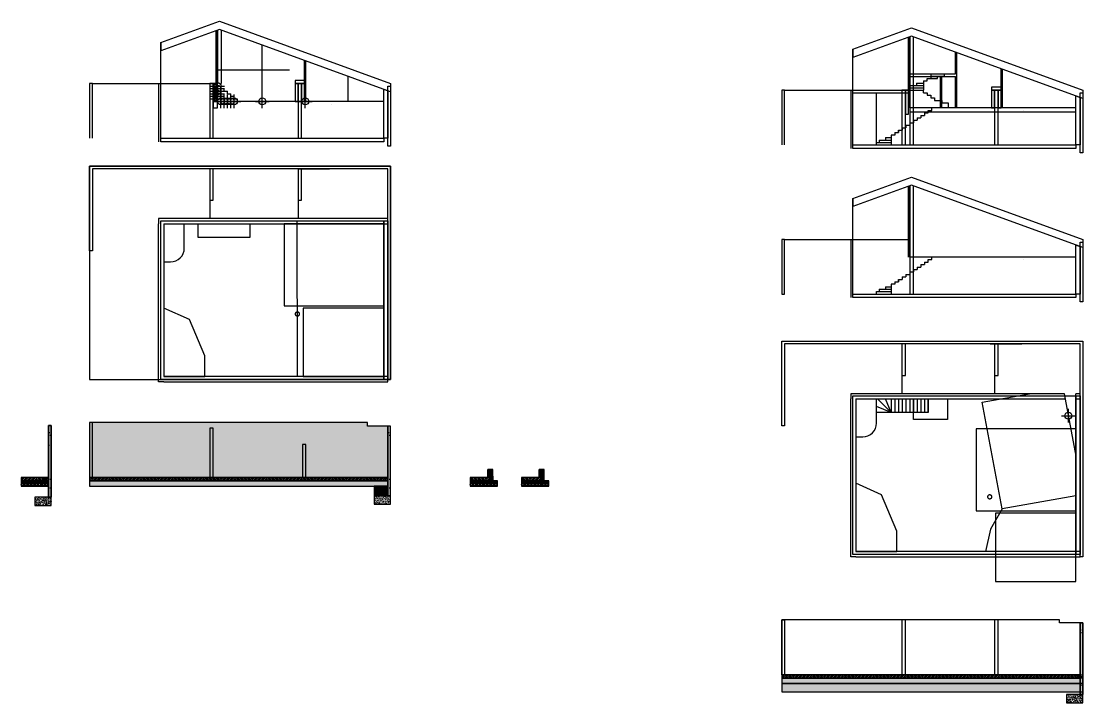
# Model space of a CAD drawing. Header units: centimetres. Extents: x 0 to 367702, y -133115 to 216934.
# Drawn here: x 0 to 77586, y -15822 to 33989 of the extents above; entities that cross this region are included whole.
import ezdxf

# ---------------------------------------------------------------- set-up
doc = ezdxf.new("R2010")
doc.units = ezdxf.units.CM
doc.header["$PDMODE"] = 34
doc.header["$PDSIZE"] = 500
for name, color, linetype in [('A-FP 1', 2, 'Continuous'), ('A-POTEAU', 44, 'Continuous'), ('A-Roof', 2, 'Continuous'), ('A-Wall', 30, 'Continuous'), ('AC-Calcul ratios', 4, 'Continuous'), ('DONUT', 240, 'Continuous'), ('DRAFTS', 6, 'Continuous'), ('Facade-VUE', 233, 'Continuous'), ('Gravier', 120, 'Continuous'), ('I-Cloison', 11, 'Continuous'), ('I-STAIRS', 44, 'Continuous'), ('IS-Ouate', 253, 'Continuous'), ('Isolant pourtour radier', 36, 'Continuous'), ('Lisse basse', 36, 'Continuous'), ('Misapor', 4, 'Continuous'), ('Mur de soutenement', 1, 'Continuous'), ('Paille', 2, 'Continuous'), ('Plan de masse ou contour exterieur', 30, 'Continuous'), ('Radier', 5, 'Continuous'), ('Title Block', 250, 'Continuous')]:
    doc.layers.add(name, color=color, linetype=linetype)
doc.layers.add('hatches', color=253, linetype='Continuous', lineweight=5)
doc.layers.get('Title Block').off()
pattern_1 = [(50, (24800, 6e-14), (1821.85, -159.4), [190.5, -2095.5]), (355, (24800, 6e-14), (-352.4, 1910.6), [152.4, -1676.4]), (100.45, (24951.8, -13.3), (1469.4, 1751.2), [161.9, -1780.9]), (46.184, (24800, 508), (2710.8, -420.4), [285.75, -3143.25]), (96.636, (25026, 473), (2374, 2474.3), [242.9, -2671.4]), (351.184, (24800, 508), (2374, 2474.3), [228.6, -2514.6]), (21, (25054, 381), (1516.14, -1022.65), [190.5, -2095.5]), (326, (25054, 381), (618, 1841.9), [152.4, -1676.4]), (71.45, (25180.3, 295.8), (2134.16, 819.2), [161.9, -1780.9]), (37.5, (24800, 6e-14), (30.89, 845.55), [0, -1656.08, 0, -1701.8, 0, -1682.75]), (7.5, (24800, 6e-14), (668.2, 1001.8), [0, -970.28, 0, -1617.98, 0, -641.35]), (327.5, (24233.6, 6e-14), (1355.91, -57.29), [0, -635, 0, -1981.2, 0, -2628.9]), (317.5, (23979.6, 6e-14), (1481.3, 254.26), [0, -825.5, 0, -1315.72, 0, -1866.9])]
pattern_2 = [(45, (0, 0), (7e-15, 76.33218), [53.975, -53.975]), (135, (38.166, 38.166), (-76.33218, 7e-15), [53.975, -53.975])]
pattern_3 = [(50, (75386, -14421.8), (1821.85, -159.4), [190.5, -2095.5]), (355, (75386, -14421.8), (-352.4, 1910.6), [152.4, -1676.4]), (100.45, (75537.8, -14435.1), (1469.4, 1751.2), [161.9, -1780.9]), (46.184, (75386, -13913.8), (2710.8, -420.4), [285.75, -3143.25]), (96.636, (75612, -13948.9), (2374, 2474.3), [242.9, -2671.4]), (351.184, (75386, -13913.8), (2374, 2474.3), [228.6, -2514.6]), (21, (75640, -14040.8), (1516.14, -1022.65), [190.5, -2095.5]), (326, (75640, -14040.8), (618, 1841.9), [152.4, -1676.4]), (71.45, (75766.3, -14126), (2134.16, 819.2), [161.9, -1780.9]), (37.5, (75386, -14421.8), (30.89, 845.55), [0, -1656.08, 0, -1701.8, 0, -1682.75]), (7.5, (75386, -14421.8), (668.2, 1001.8), [0, -970.28, 0, -1617.98, 0, -641.35]), (327.5, (74819.55, -14421.8), (1355.91, -57.29), [0, -635, 0, -1981.2, 0, -2628.9]), (317.5, (74565.6, -14421.8), (1481.3, 254.26), [0, -825.5, 0, -1315.72, 0, -1866.9])]
pattern_4 = [(50, (75385.97, -14421.83), (127.5293, -11.1574), [13.335, -146.685]), (355, (75385.97, -14421.83), (-24.6704, 133.7398), [10.668, -117.3484]), (100.4514, (75396.6, -14422.76), (102.859, 122.5824), [11.333, -124.6632]), (46.1842, (75385.97, -14386.27), (189.7553, -29.4296), [20.0025, -220.0275]), (96.6356, (75401.79, -14388.72), (166.183, 173.198), [16.9995, -186.995]), (351.184, (75385.97, -14386.27), (166.183, 173.198), [16.002, -176.022]), (21, (75403.75, -14395.16), (106.13, -71.5856), [13.335, -146.685]), (326, (75403.75, -14395.16), (43.2614, 128.9316), [10.668, -117.348]), (71.4514, (75412.6, -14401.12), (149.3915, 57.346), [11.333, -124.663]), (37.5, (75385.975, -14421.825), (2.16202, 59.18853), [0, -115.9256, 0, -119.126, 0, -117.7925]), (7.5, (75385.975, -14421.825), (46.7738, 70.1264), [0, -67.9196, 0, -113.2586, 0, -44.8945]), (327.5, (75346.326, -14421.825), (94.9134, -4.0101), [0, -44.45, 0, -138.684, 0, -184.023]), (317.5, (75328.546, -14421.825), (103.6904, 17.7985), [0, -57.785, 0, -92.1004, 0, -130.683])]

# ---------------------------------------------------------------- blocks, each defined once
blk = doc.blocks.new('A$C85e816c1')
at = {"layer": 'DONUT', "const_width": 100}
blk.add_lwpolyline([(-150, 0, 1), (150, 0, 1)], format="xyb", close=True, dxfattribs=at)

msp = doc.modelspace()

# ---------------------------------------------------------------- hatches: boundary and pattern name
at = {"layer": 'hatches'}
h = msp.add_hatch(dxfattribs=at)
h.set_pattern_fill('AR-CONC', color=256, scale=0.7)
h.paths.add_polyline_path([(26800, 4400), (25300, 4400), (25300, 4650), (5000, 4650), (5000, 650), (26800, 650)])
h = msp.add_hatch(dxfattribs=at)
h.set_pattern_fill('AR-CONC', color=256, scale=0.7)
h.set_pattern_definition([(50, (24800, 6e-14), (127.5293, -11.1574), [13.335, -146.685]), (355, (24800, 6e-14), (-24.6704, 133.7398), [10.668, -117.3484]), (100.4514, (24810.63, -0.93), (102.859, 122.5824), [11.333, -124.6632]), (46.1842, (24800, 35.56), (189.7553, -29.4296), [20.0025, -220.0275]), (96.6356, (24815.81, 33.1), (166.183, 173.198), [16.9995, -186.995]), (351.184, (24800, 35.56), (166.183, 173.198), [16.002, -176.022]), (21, (24817.78, 26.67), (106.13, -71.5856), [13.335, -146.685]), (326, (24817.78, 26.67), (43.2614, 128.9316), [10.668, -117.348]), (71.4514, (24826.62, 20.7), (149.3915, 57.346), [11.333, -124.663]), (37.5, (24800, 6e-14), (2.16202, 59.18853), [0, -115.9256, 0, -119.126, 0, -117.7925]), (7.5, (24800, 6e-14), (46.7738, 70.1264), [0, -67.9196, 0, -113.2586, 0, -44.8945]), (327.5, (24760.35, 6e-14), (94.9134, -4.0101), [0, -44.45, 0, -138.684, 0, -184.023]), (317.5, (24742.57, 6e-14), (103.6904, 17.7985), [0, -57.785, 0, -92.1004, 0, -130.683])])
h.paths.add_polyline_path([(27000, 4400), (26800, 4400), (26800, -700), (27000, -700)])
h = msp.add_hatch(dxfattribs=at)
h.set_pattern_fill('ANSI31', color=256, scale=30)
h.set_pattern_definition([(45, (8593, -2e-05), (-67.3519, 67.3519), [])])
h.paths.add_polyline_path([(26600, 650), (5000, 650), (5000, 400), (26600, 400)])
h = msp.add_hatch(dxfattribs=at)
h.set_pattern_fill('HONEY', color=256, scale=10, angle=45)
h.paths.add_polyline_path([(5000, 0), (26800, 0), (26800, 400), (5000, 400)])
h = msp.add_hatch(dxfattribs=at)
h.set_pattern_fill('GRAVEL', color=256, scale=5, angle=45)
h.paths.add_polyline_path([(25800, -700), (26800, -700), (26800, 0), (25800, 0)])
h = msp.add_hatch(dxfattribs=at)
h.set_pattern_fill('AR-CONC', color=256, scale=0.7)
h.set_pattern_definition([(50, (24800, 100), (127.5293, -11.1574), [13.335, -146.685]), (355, (24800, 100), (-24.6704, 133.74), [10.668, -117.3484]), (100.4514, (24810.63, 99.07), (102.859, 122.5824), [11.333, -124.663]), (46.184, (24800, 135.56), (189.755, -29.43), [20.003, -220.028]), (96.6356, (24815.81, 133.1), (166.183, 173.198), [17, -186.995]), (351.184, (24800, 135.56), (166.183, 173.198), [16.002, -176.022]), (21, (24817.78, 126.67), (106.13, -71.5856), [13.335, -146.685]), (326, (24817.78, 126.67), (43.2614, 128.9316), [10.668, -117.348]), (71.4514, (24826.62, 120.7), (149.3915, 57.346), [11.333, -124.663]), (37.5, (24800, 100), (2.162, 59.1885), [0, -115.9256, 0, -119.126, 0, -117.7925]), (7.5, (24800, 100), (46.7738, 70.1264), [0, -67.9196, 0, -113.2586, 0, -44.8945]), (327.5, (24760.35, 100), (94.9134, -4.0101), [0, -44.45, 0, -138.684, 0, -184.023]), (317.5, (24742.57, 100), (103.6904, 17.7985), [0, -57.785, 0, -92.1004, 0, -130.683])])
h.paths.add_polyline_path([(27000, -700), (25800, -700), (25800, -1300), (27000, -1300)])
at = {"layer": 'Isolant pourtour radier'}
h = msp.add_hatch(dxfattribs=at)
h.set_pattern_fill('ZIGZAG', color=256, scale=17, angle=45)
h.set_pattern_definition(pattern_2)
h.paths.add_polyline_path([(2000, 650), (1780, 650), (1780, 400), (2000, 400)])
h = msp.add_hatch(dxfattribs=at)
h.set_pattern_fill('ZIGZAG', color=256, scale=17, angle=45)
h.set_pattern_definition(pattern_2)
h.paths.add_polyline_path([(26800, 650), (26600, 650), (26600, 400), (26800, 400)])
h = msp.add_hatch(dxfattribs=at)
h.set_pattern_fill('ZIGZAG', color=256, scale=17, angle=45)
h.set_pattern_definition([(45, (32811, 6e-14), (7e-15, 76.3322), [53.975, -53.975]), (135, (32849.166, 38.166), (-76.3322, 7e-15), [53.975, -53.975])])
h.paths.add_polyline_path([(34411, 730), (34311, 730), (34311, 400), (34411, 400)])
h = msp.add_hatch(dxfattribs=at)
h.set_pattern_fill('ZIGZAG', color=256, scale=17, angle=45)
h.set_pattern_definition([(45, (32911, 6e-14), (7e-15, 76.3322), [53.975, -53.975]), (135, (32949.166, 38.166), (-76.3322, 7e-15), [53.975, -53.975])])
h.paths.add_polyline_path([(34491, 730), (34411, 730), (34411, 400), (34491, 400)])
h = msp.add_hatch(dxfattribs=at)
h.set_pattern_fill('ZIGZAG', color=256, scale=17, angle=45)
h.set_pattern_definition([(45, (36565.5, 0.5), (7e-15, 76.3322), [53.975, -53.975]), (135, (36603.666, 38.666), (-76.3322, 7e-15), [53.975, -53.975])])
h.paths.add_polyline_path([(38146, 730), (38066, 730), (38066, 400), (38146, 400)])
h = msp.add_hatch(dxfattribs=at)
h.set_pattern_fill('ZIGZAG', color=256, scale=17, angle=45)
h.set_pattern_definition([(45, (36645.5, 0.5), (7e-15, 76.3322), [53.975, -53.975]), (135, (36683.666, 38.666), (-76.3322, 7e-15), [53.975, -53.975])])
h.paths.add_polyline_path([(38226, 730), (38146, 730), (38146, 400), (38226, 400)])
h = msp.add_hatch(dxfattribs=at)
h.set_pattern_fill('ZIGZAG', color=256, scale=17, angle=45)
h.set_pattern_definition([(45, (50585.975, -14421.825), (7e-15, 76.33218), [53.975, -53.975]), (135, (50624.14, -14383.66), (-76.33218, 7e-15), [53.975, -53.975])])
h.paths.add_polyline_path([(77386, -13772), (77186, -13772), (77186, -14022), (77386, -14022)])
at = {"layer": 'Misapor'}
h = msp.add_hatch(dxfattribs=at)
h.set_pattern_fill('GRAVEL', color=256, scale=10)
h.paths.add_polyline_path([(2000, 400), (1780, 400), (0, 400), (0, 0), (2000, 0)])
h = msp.add_hatch(dxfattribs=at)
h.set_pattern_fill('GRAVEL', color=256, scale=10)
h.set_pattern_definition([(228.0128, (32993.88, 254), (-2032, -2286), [34.172, -3383.048]), (184.96974, (32971.02, 228.6), (3048, 254.000014), [58.6405, -5805.405]), (132.51045, (32912.6, 223.52), (2540, -2794), [41.348, -4093.472]), (267.2737, (32813.54, 160.02), (254, 5080), [53.4005, -5286.644]), (292.83365, (32811, 106.68), (-1270, 3048), [52.363, -5183.981]), (357.2737, (32831.32, 58.42), (-5080, 254), [53.4005, -5286.644]), (37.69424, (32884.66, 55.88), (-3302, -2540), [70.6194, -6991.3115]), (72.2553, (32940.54, 99.06), (1778, 5588), [66.672, -6600.526]), (121.4296, (32960.86, 162.56), (-2032, 3302), [53.581, -5304.555]), (175.2364, (32932.92, 208.28), (2794, -254), [61.171, -2997.394]), (222.39744, (32871.96, 213.36), (-3048, -2794), [79.108, -7831.677]), (138.814, (33065, 157.48), (-1778, 1524), [27, -2673.057]), (171.4692, (33044.68, 175.26), (3302, -508), [51.368, -5085.464]), (225, (32993.88, 182.88), (-4e-14, -254), [35.92, -323.29]), (203.1986, (32976.1, 213.36), (1270, 508), [19.344, -1915.062]), (291.8014, (32958.32, 205.74), (-254, 762), [27.357, -1340.475]), (30.9638, (32968.48, 180.34), (762, 508), [44.432, -1436.63]), (161.565, (33006.58, 203.2), (508, -254), [32.129, -771.09]), (16.3895, (32811, 205.74), (2540, 762), [45.009, -4455.883]), (70.3462, (32854.18, 218.44), (-1016, -2794), [37.76, -3738.222]), (293.1986, (33006.58, 254), (-508, 1270), [38.688, -1895.718]), (343.6105, (33021.82, 218.44), (-2540, 762), [45.009, -4455.883]), (339.444, (32811, 48.26), (-1270, 508), [43.404, -2126.773]), (294.7751, (32851.64, 33.02), (-1270, 2794), [36.367, -3600.359]), (66.8014, (33009.12, 6e-14), (508, 1270), [38.688, -1895.718]), (17.354, (33024.36, 35.56), (-3302, -1016), [42.578, -4215.238]), (69.444, (32884.66, 6e-14), (-508, -1270), [21.702, -2148.475]), (101.31, (32993.88, 6e-14), (-254, 1016), [12.951, -1282.2]), (165.9638, (32991.34, 12.7), (762, -254), [52.363, -994.905]), (186.009, (32940.54, 25.4), (2540, 254), [48.527, -4804.1365]), (303.69, (32968.48, 157.48), (-254, 508), [36.632, -879.178]), (353.1572, (32988.8, 127), (4318, -508), [63.956, -6331.601]), (60.9454, (33052.3, 119.38), (-1016, -1778), [26.151, -2588.939]), (90, (33065, 142.24), (-254, 254), [15.24, -238.76]), (120.2564, (32935.46, 33.02), (1016, -1778), [35.287, -3493.394]), (48.0128, (32917.68, 63.5), (2032, 2286), [68.344, -3348.876]), (0, (32963.4, 114.3), (254, 254), [66.04, -187.96]), (325.3048, (33029.44, 114.3), (2540, -1778), [40.161, -3975.932]), (254.0546, (33062.46, 91.44), (-254, -1016), [36.983, -1812.165]), (207.646, (33052.3, 55.88), (-4826, -2540), [60.2145, -5961.2464]), (175.4261, (32998.96, 27.94), (-3302, 254), [63.703, -6306.585])])
h.paths.add_polyline_path([(34811, 400), (34591, 400), (32811, 400), (32811, 0), (34811, 0)])
h = msp.add_hatch(dxfattribs=at)
h.set_pattern_fill('GRAVEL', color=256, scale=10)
h.set_pattern_definition([(228.0128, (36748.38, 254.5), (-2032, -2286), [34.172, -3383.048]), (184.96974, (36725.52, 229.1), (3048, 254.000014), [58.6405, -5805.405]), (132.51045, (36667.1, 224.02), (2540, -2794), [41.348, -4093.472]), (267.2737, (36568.04, 160.52), (254, 5080), [53.4005, -5286.644]), (292.83365, (36565.5, 107.18), (-1270, 3048), [52.363, -5183.981]), (357.2737, (36585.82, 58.92), (-5080, 254), [53.4005, -5286.644]), (37.69424, (36639.16, 56.38), (-3302, -2540), [70.6194, -6991.3115]), (72.2553, (36695.04, 99.56), (1778, 5588), [66.672, -6600.526]), (121.4296, (36715.36, 163.06), (-2032, 3302), [53.581, -5304.555]), (175.2364, (36687.42, 208.78), (2794, -254), [61.171, -2997.394]), (222.39744, (36626.46, 213.86), (-3048, -2794), [79.108, -7831.677]), (138.814, (36819.5, 157.98), (-1778, 1524), [27, -2673.057]), (171.4692, (36799.18, 175.76), (3302, -508), [51.368, -5085.464]), (225, (36748.38, 183.38), (-4e-14, -254), [35.92, -323.29]), (203.1986, (36730.6, 213.86), (1270, 508), [19.344, -1915.062]), (291.8014, (36712.82, 206.24), (-254, 762), [27.357, -1340.475]), (30.9638, (36722.98, 180.84), (762, 508), [44.432, -1436.63]), (161.565, (36761.08, 203.7), (508, -254), [32.129, -771.09]), (16.3895, (36565.5, 206.24), (2540, 762), [45.009, -4455.883]), (70.3462, (36608.68, 218.94), (-1016, -2794), [37.76, -3738.222]), (293.1986, (36761.08, 254.5), (-508, 1270), [38.688, -1895.718]), (343.6105, (36776.32, 218.94), (-2540, 762), [45.009, -4455.883]), (339.444, (36565.5, 48.76), (-1270, 508), [43.404, -2126.773]), (294.7751, (36606.14, 33.52), (-1270, 2794), [36.367, -3600.359]), (66.8014, (36763.62, 0.5), (508, 1270), [38.688, -1895.718]), (17.354, (36778.86, 36.06), (-3302, -1016), [42.578, -4215.238]), (69.444, (36639.16, 0.5), (-508, -1270), [21.702, -2148.475]), (101.31, (36748.38, 0.5), (-254, 1016), [12.951, -1282.2]), (165.9638, (36745.84, 13.2), (762, -254), [52.363, -994.905]), (186.009, (36695.04, 25.9), (2540, 254), [48.527, -4804.1365]), (303.69, (36722.98, 157.98), (-254, 508), [36.632, -879.178]), (353.1572, (36743.3, 127.5), (4318, -508), [63.956, -6331.601]), (60.9454, (36806.8, 119.88), (-1016, -1778), [26.151, -2588.939]), (90, (36819.5, 142.74), (-254, 254), [15.24, -238.76]), (120.2564, (36689.96, 33.52), (1016, -1778), [35.287, -3493.394]), (48.0128, (36672.18, 64), (2032, 2286), [68.344, -3348.876]), (0, (36717.9, 114.8), (254, 254), [66.04, -187.96]), (325.3048, (36783.94, 114.8), (2540, -1778), [40.161, -3975.932]), (254.0546, (36816.96, 91.94), (-254, -1016), [36.983, -1812.165]), (207.646, (36806.8, 56.38), (-4826, -2540), [60.2145, -5961.2464]), (175.4261, (36753.46, 28.44), (-3302, 254), [63.703, -6306.585])])
h.paths.add_polyline_path([(38566, 400), (38346, 400), (36566, 400), (36566, 1), (38566, 1)])
h = msp.add_hatch(dxfattribs=at)
h.set_pattern_fill('GRAVEL', color=256, scale=10)
h.set_pattern_definition([(228.01279, (50768.855, -14167.825), (-2032, -2286), [34.1721, -3383.0484]), (184.96974, (50745.995, -14193.225), (3047.999999, 254.0000145), [58.6405, -5805.4049]), (132.51045, (50687.575, -14198.305), (2540.000001, -2793.999999), [41.3482, -4093.4723]), (267.27369, (50588.515, -14261.805), (254.0000005, 5080), [53.4005, -5286.6437]), (292.833654, (50585.975, -14315.145), (-1270, 3048), [52.3634, -5183.9808]), (357.27369, (50606.295, -14363.405), (-5080, 254.0000005), [53.4005, -5286.6437]), (37.69424, (50659.635, -14365.945), (-3302, -2540.0000002), [70.6194, -6991.3115]), (72.25533, (50715.515, -14322.765), (1778.0000005, 5588), [66.672, -6600.5257]), (121.429566, (50735.835, -14259.265), (-2032.0000003, 3302), [53.5813, -5304.5546]), (175.23636, (50707.895, -14213.545), (2794, -254), [61.1713, -2997.3937]), (222.397438, (50646.935, -14208.465), (-3048, -2794), [79.1078, -7831.6773]), (138.81407, (50839.975, -14264.345), (-1778, 1524), [27.0005, -2673.0566]), (171.469234, (50819.655, -14246.565), (3302, -507.9999994), [51.3682, -5085.464]), (225, (50768.85, -14238.95), (-4e-14, -254), [35.921, -323.2893]), (203.19859, (50751.075, -14208.465), (1270, 508), [19.3441, -1915.0622]), (291.8014, (50733.295, -14216.085), (-254, 762), [27.3566, -1340.4753]), (30.96376, (50743.455, -14241.485), (762, 508), [44.432, -1436.6298]), (161.56505, (50781.555, -14218.625), (508, -254), [32.1287, -771.0898]), (16.38954, (50585.975, -14216.085), (2540, 762), [45.0088, -4455.8827]), (70.346176, (50629.155, -14203.385), (-1016, -2794), [37.7599, -3738.2216]), (293.19859, (50781.555, -14167.825), (-508, 1270), [38.688, -1895.7184]), (343.61046, (50796.795, -14203.385), (-2540, 762), [45.0088, -4455.8827]), (339.44395, (50585.975, -14373.565), (-1270, 508), [43.4035, -2126.7734]), (294.77514, (50626.615, -14388.805), (-1270.000002, 2793.999999), [36.3672, -3600.3593]), (66.80141, (50784.095, -14421.825), (508, 1270), [38.688, -1895.7184]), (17.354025, (50799.335, -14386.265), (-3302, -1016), [42.5783, -4215.2376]), (69.44395, (50659.635, -14421.825), (-508, -1270), [21.7018, -2148.4752]), (101.30993, (50768.855, -14421.825), (-254, 1016), [12.9515, -1282.1995]), (165.96376, (50766.315, -14409.125), (762, -254), [52.3634, -994.9055]), (186.009006, (50715.515, -14396.425), (2540, 254), [48.5267, -4804.1365]), (303.69007, (50743.455, -14264.345), (-254, 508), [36.6324, -879.1776]), (353.157227, (50763.775, -14294.825), (4318, -507.9999998), [63.9557, -6331.601]), (60.9454, (50827.275, -14302.445), (-1016, -1778), [26.1508, -2588.9392]), (90, (50839.97, -14279.59), (-254, 254), [15.24, -238.76]), (120.25644, (50710.435, -14388.805), (1016, -1778), [35.2867, -3493.394]), (48.01279, (50692.655, -14358.325), (2032, 2286), [68.3443, -3348.8762]), (0, (50738.37, -14307.53), (254, 254), [66.04, -187.96]), (325.304846, (50804.415, -14307.525), (2540.000001, -1777.999999), [40.161, -3975.9317]), (254.0546, (50837.435, -14330.385), (-254, -1016), [36.983, -1812.165]), (207.645975, (50827.275, -14365.945), (-4826, -2539.9999997), [60.2145, -5961.2464]), (175.42608, (50773.935, -14393.885), (-3302, 254), [63.703, -6306.5846])])
h.paths.add_polyline_path([(77386, -14022), (57366, -14022), (55586, -14022), (55586, -14422), (77386, -14422)])
at = {"layer": 'Mur de soutenement'}
h = msp.add_hatch(dxfattribs=at)
h.set_pattern_fill('AR-CONC', color=256, scale=10)
h.paths.add_polyline_path([(2200, 4450), (2000, 4450), (2000, -800), (2200, -800)])
h = msp.add_hatch(dxfattribs=at)
h.set_pattern_fill('AR-CONC', color=256, scale=10)
h.paths.add_polyline_path([(2200, 4450), (2000, 4450), (2000, -800), (2200, -800)])
h = msp.add_hatch(dxfattribs=at)
h.set_pattern_fill('AR-CONC', color=256, scale=10)
h.paths.add_polyline_path([(2000, -800), (2000, 4450), (2200, 4450), (2200, -800)])
h = msp.add_hatch(dxfattribs=at)
h.set_pattern_fill('AR-CONC', color=256, scale=0.7)
h.paths.add_polyline_path([(2200, 4450), (2000, 4450), (2000, -800), (2200, -800)])
h = msp.add_hatch(dxfattribs=at)
h.set_pattern_fill('AR-CONC', color=256, scale=0.7)
h.paths.add_polyline_path([(26800, 4400), (25300, 4400), (25300, 4650), (5000, 4650), (5000, 0), (26800, 0)])
h = msp.add_hatch(dxfattribs=at)
h.set_pattern_fill('AR-CONC', color=256, scale=0.7)
h.paths.add_polyline_path([(26800, 4400), (25300, 4400), (25300, 4650), (5000, 4650), (5000, 0), (26800, 0)])
h = msp.add_hatch(dxfattribs=at)
h.set_pattern_fill('AR-CONC', color=256, scale=0.7)
h.paths.add_polyline_path([(26800, 4400), (25300, 4400), (25300, 4650), (5000, 4650), (5000, 0), (26800, 0)])
h = msp.add_hatch(dxfattribs=at)
h.set_pattern_fill('AR-CONC', color=256, scale=0.7)
h.paths.add_polyline_path([(26800, 4400), (25300, 4400), (25300, 4650), (5000, 4650), (5000, 0), (26800, 0)])
h = msp.add_hatch(dxfattribs=at)
h.set_pattern_fill('AR-CONC', color=256, scale=10)
h.set_pattern_definition(pattern_1)
h.paths.add_polyline_path([(27000, 4450), (26800, 4450), (26800, -800), (27000, -800)])
h = msp.add_hatch(dxfattribs=at)
h.set_pattern_fill('AR-CONC', color=256, scale=10)
h.set_pattern_definition(pattern_1)
h.paths.add_polyline_path([(27000, 4450), (26800, 4450), (26800, -800), (27000, -800)])
h = msp.add_hatch(dxfattribs=at)
h.set_pattern_fill('AR-CONC', color=256, scale=10)
h.set_pattern_definition(pattern_1)
h.paths.add_polyline_path([(26800, -800), (26800, 4450), (27000, 4450), (27000, -800)])
h = msp.add_hatch(dxfattribs=at)
h.set_pattern_fill('AR-CONC', color=256, scale=0.7)
h.paths.add_polyline_path([(2200, -800), (1000, -800), (1000, -1400), (2200, -1400)])
h = msp.add_hatch(dxfattribs=at)
h.set_pattern_fill('AR-CONC', color=256, scale=10)
h.set_pattern_definition(pattern_3)
h.paths.add_polyline_path([(77386, -15222), (77586, -15222), (77586, -9972), (77386, -9972)])
h = msp.add_hatch(dxfattribs=at)
h.set_pattern_fill('AR-CONC', color=256, scale=10)
h.set_pattern_definition(pattern_3)
h.paths.add_polyline_path([(77586, -9972), (77386, -9972), (77386, -15222), (77586, -15222)])
h = msp.add_hatch(dxfattribs=at)
h.set_pattern_fill('AR-CONC', color=256, scale=10)
h.set_pattern_definition(pattern_3)
h.paths.add_polyline_path([(77386, -15222), (77386, -9972), (77586, -9972), (77586, -15222)])
h = msp.add_hatch(dxfattribs=at)
h.set_pattern_fill('AR-CONC', color=256, scale=0.7)
h.set_pattern_definition(pattern_4)
h.paths.add_polyline_path([(77586, -9972), (77386, -9972), (77386, -15222), (77586, -15222)])
h = msp.add_hatch(dxfattribs=at)
h.set_pattern_fill('AR-CONC', color=256, scale=0.7)
h.set_pattern_definition([(50, (50585.97, -14421.83), (127.52927, -11.15736), [13.335, -146.685]), (355, (50585.97, -14421.83), (-24.6704, 133.7398), [10.668, -117.3484]), (100.45144, (50596.6, -14422.76), (102.8589, 122.5824), [11.333, -124.6632]), (46.1842, (50585.97, -14386.27), (189.7553, -29.4296), [20.0025, -220.0275]), (96.63556, (50601.79, -14388.72), (166.1829, 173.1983), [16.9995, -186.9949]), (351.18415, (50585.97, -14386.27), (166.1829, 173.1983), [16.002, -176.0218]), (21, (50603.75, -14395.16), (106.13007, -71.58564), [13.335, -146.685]), (326, (50603.75, -14395.16), (43.2614, 128.9316), [10.668, -117.348]), (71.45144, (50612.6, -14401.12), (149.3915, 57.34594), [11.333, -124.66296]), (37.5, (50585.975, -14421.825), (2.16202, 59.18853), [0, -115.9256, 0, -119.126, 0, -117.7925]), (7.5, (50585.975, -14421.825), (46.77376, 70.1264), [0, -67.9196, 0, -113.2586, 0, -44.8945]), (327.5, (50546.326, -14421.825), (94.91342, -4.01012), [0, -44.45, 0, -138.684, 0, -184.023]), (317.5, (50528.546, -14421.825), (103.69043, 17.79854), [0, -57.785, 0, -92.1004, 0, -130.683])])
h.paths.add_polyline_path([(55586, -15022), (77586, -15022), (77586, -14422), (55586, -14422)])
h = msp.add_hatch(dxfattribs=at)
h.set_pattern_fill('AR-CONC', color=256, scale=0.7)
h.set_pattern_definition(pattern_4)
h.paths.add_polyline_path([(77586, -15222), (76386, -15222), (76386, -15822), (77586, -15822)])
at = {"layer": 'Paille'}
h = msp.add_hatch(dxfattribs=at)
h.set_pattern_fill('ANSI38', color=256, scale=12, angle=45)
h.paths.add_polyline_path([(34091, 730), (34471, 730), (34471, 1230), (34091, 1230)])
h = msp.add_hatch(dxfattribs=at)
h.set_pattern_fill('ANSI38', color=256, scale=12, angle=45)
h.set_pattern_definition([(90, (3754.5, 0.5), (-38.1, 7e-15), []), (180, (3754.5, 0.5), (-76.2, -38.1), [95.25, -57.15])])
h.paths.add_polyline_path([(37846, 730), (38226, 730), (38226, 1230), (37846, 1230)])
at = {"layer": 'Radier'}
h = msp.add_hatch(dxfattribs=at)
h.set_pattern_fill('ANSI31', color=256, scale=30)
h.paths.add_polyline_path([(1780, 650), (0, 650), (0, 400), (1780, 400)])
h = msp.add_hatch(dxfattribs=at)
h.set_pattern_fill('ANSI31', color=256, scale=30)
h.set_pattern_definition([(45, (32811, 6e-14), (-67.352, 67.352), [])])
h.paths.add_polyline_path([(34311, 650), (32811, 650), (32811, 400), (34311, 400)])
h = msp.add_hatch(dxfattribs=at)
h.set_pattern_fill('ANSI31', color=256, scale=30)
h.set_pattern_definition([(45, (36565.5, 0.5), (-67.352, 67.352), [])])
h.paths.add_polyline_path([(38066, 650), (36566, 650), (36566, 400), (38066, 400)])
h = msp.add_hatch(dxfattribs=at)
h.set_pattern_fill('ANSI31', color=256, scale=30)
h.set_pattern_definition([(45, (59178.975, -14421.83), (-67.3519, 67.3519), [])])
h.paths.add_polyline_path([(77186, -13772), (55586, -13772), (55586, -14022), (77186, -14022)])

# ---------------------------------------------------------------- linework, layer by layer
at = {"layer": 'A-FP 1'}
for p, q in [((5200, 29432), (10200, 29432)), ((10200, 29432), (14354, 29432)), ((55786, 28948), (60786, 28948)), ((60786, 28948), (64940, 28948)), ((60786, 28748), (64940, 28748)), ((55786, 18045), (60786, 18045)), ((60786, 18045), (64940, 18045))]:
    msp.add_line(p, q, dxfattribs=at)
at = {"layer": 'A-POTEAU'}
for p, q in [((14354, 33344), (14354, 29432)), ((14604, 33344), (14604, 29432)), ((64940, 32860), (64940, 28948)), ((64940, 32860), (64940, 24948)), ((65190, 32860), (65190, 24948)), ((64940, 21957), (64940, 18045)), ((64940, 21957), (64940, 14045)), ((65190, 21957), (65190, 14045)), ((20200, 8022), (20168, 19402))]:
    msp.add_line(p, q, dxfattribs=at)
at = {"layer": 'A-Roof'}
for p, q in [((10200, 32432), (14479, 33989)), ((60786, 31948), (65065, 33505)), ((10200, 32432), (10200, 31832)), ((60786, 31948), (60786, 31348)), ((60786, 21045), (65065, 22603)), ((60786, 21045), (60786, 20445))]:
    msp.add_line(p, q, dxfattribs=at)
for points in [[(14479, 33389), (10200, 31832), (10200, 32432), (14479, 33989), (27000, 29432), (27000, 28832)], [(65065, 32905), (60786, 31348), (60786, 31948), (65065, 33505), (77586, 28948), (77586, 28348)], [(26800, 28905), (26800, 25432), (26500, 25432), (26500, 29014)], [(77386, 28421), (77386, 24948), (77086, 24948), (77086, 28530)], [(65065, 22003), (60786, 20445), (60786, 21045), (65065, 22603), (77586, 18045), (77586, 17445)], [(77386, 17518), (77386, 14045), (77086, 14045), (77086, 17627)]]:
    msp.add_lwpolyline(points, close=True, dxfattribs=at)
at = {"layer": 'A-Wall'}
for p, q in [((10200, 25432), (10200, 32432)), ((60786, 24948), (60786, 31948)), ((10040, 29432), (10040, 25182)), ((60626, 28948), (60626, 24698)), ((60786, 14045), (60786, 21045)), ((60626, 18045), (60626, 13795))]:
    msp.add_line(p, q, dxfattribs=at)
for points in [[(10420, 19182), (26800, 19182), (26800, 19562), (10040, 19562), (10040, 19182)], [(10420, 7642), (10040, 7642), (10040, 19182)], [(10420, 19182), (10420, 8022)], [(10420, 7642), (26800, 7642), (26800, 8022), (10420, 8022)], [(76256, 6769), (60626, 6769), (60626, 6389)], [(61006, -5151), (60626, -5151), (60626, 6389)], [(61006, 6389), (76256, 6389)], [(61006, 6389), (61006, -4771)], [(77086, 6389), (77386, 6389), (77386, 6769), (77086, 6769)], [(61006, -5151), (77386, -5151), (77386, -4771), (61006, -4771)]]:
    msp.add_lwpolyline(points, dxfattribs=at)
at = {"layer": 'AC-Calcul ratios'}
for p, q in [((26500, 13022), (20611, 13022)), ((20611, 13022), (20611, 8022)), ((26500, 8022), (26500, 13022)), ((20611, 8022), (26500, 8022)), ((77086, 6389), (77086, 6769)), ((71704, -1649), (70841, -3143)), ((70841, -3143), (70488, -4771))]:
    msp.add_line(p, q, dxfattribs=at)
for points in [[(26500, 19182), (19214, 19182), (19214, 13182), (26500, 13182)], [(67706, 6389), (67706, 4889), (65206, 4889), (65206, 6389)]]:
    msp.add_lwpolyline(points, close=True, dxfattribs=at)
for points in [[(77086, -700), (71704, -1649), (70239, 6159), (73699, 6769)], [(76229, 6769), (77086, 2202)]]:
    msp.add_lwpolyline(points, dxfattribs=at)
msp.add_point((76532, 5157), dxfattribs=at)
at = {"layer": 'DONUT', "const_width": 100}
msp.add_lwpolyline([(20037, 12592, 1), (20337, 12592, 1)], format="xyb", close=True, dxfattribs=at)
at = {"layer": 'DRAFTS'}
for p, q in [((77086, -1965), (71197, -1965)), ((71197, -1965), (71197, -6965)), ((77086, -6965), (77086, -1965)), ((71197, -6965), (77086, -6965))]:
    msp.add_line(p, q, dxfattribs=at)
msp.add_lwpolyline([(77086, 4195), (69800, 4195), (69800, -1805), (77086, -1805)], close=True, dxfattribs=at)
at = {"layer": 'Facade-VUE'}
msp.add_line((74596, -4991), (72796, -4991), dxfattribs=at)
at = {"layer": 'Gravier'}
msp.add_lwpolyline([(25800, -700), (26800, -700), (26800, 0), (25800, 0)], close=True, dxfattribs=at)
at = {"layer": 'I-Cloison'}
for p, q in [((14254, 28132), (14254, 33307)), ((14354, 28132), (14354, 33344)), ((64840, 27648), (64840, 32823)), ((64940, 27648), (64940, 32860)), ((17619, 28132), (17619, 32246)), ((20710, 28132), (20710, 31122)), ((20810, 28132), (20810, 31085)), ((68286, 30148), (68286, 31733)), ((68386, 27648), (68386, 31696)), ((14354, 30432), (19619, 30432)), ((17619, 28132), (17619, 30432)), ((71616, 27648), (71616, 30521)), ((71716, 27648), (71716, 30485)), ((23900, 28132), (23900, 29960)), ((64940, 30148), (68286, 30148)), ((64940, 29948), (67186, 29948)), ((67186, 27648), (67186, 29948)), ((67286, 27648), (67286, 29948)), ((67286, 29948), (68286, 29948)), ((68286, 27648), (68286, 29948)), ((68386, 27648), (68386, 29748)), ((62506, 24948), (62506, 28748)), ((26500, 28132), (14354, 28132)), ((22672, 27932), (22672, 27932)), ((77086, 27648), (64940, 27648)), ((77086, 27348), (64940, 27348)), ((73257, 27448), (73257, 27448)), ((64840, 16745), (64840, 21921)), ((64940, 16745), (64940, 21957)), ((13784, 20902), (13785, 19562)), ((20240, 20902), (20240, 19562)), ((26500, 19182), (19500, 19182)), ((26500, 19182), (26500, 13182)), ((77086, 16745), (64940, 16745)), ((73257, 16545), (73257, 16545)), ((64370, 8109), (64371, 6769)), ((71146, 8109), (71146, 6769)), ((77086, 6389), (77086, 389))]:
    msp.add_line(p, q, dxfattribs=at)
for points in [[(10420, 17202), (10420, 16402), (10920, 16402, 0.414214), (11920, 17402), (11920, 19182)], [(61006, 4409), (61006, 3609), (61506, 3609, 0.414214), (62506, 4609), (62506, 6389)]]:
    msp.add_lwpolyline(points, format="xyb", dxfattribs=at)
for points in [[(13420, 9524), (12300, 12178), (10420, 13022), (10420, 8022), (13420, 8024)], [(64006, -3269), (62886, -615), (61006, 229), (61006, -4771), (64006, -4769)]]:
    msp.add_lwpolyline(points, close=True, dxfattribs=at)
for p in [(17619, 28132), (20760, 28132)]:
    msp.add_point(p, dxfattribs=at)
at = {"layer": 'I-STAIRS'}
for p, q in [((65940, 29634), (66210, 29634)), ((65940, 29634), (65940, 28948)), ((66210, 29805), (66980, 29805)), ((66210, 29634), (66210, 29805)), ((66480, 30148), (66480, 29805)), ((66480, 30148), (67480, 30148)), ((66480, 29977), (67480, 29977)), ((66980, 29805), (66980, 29977)), ((67480, 29977), (67480, 30148)), ((14354, 28132), (14354, 29432)), ((14354, 29246), (14594, 29246)), ((14594, 29061), (14594, 29246)), ((14594, 29061), (14834, 29061)), ((14834, 28875), (14834, 29061)), ((14834, 28875), (15074, 28875)), ((15074, 28689), (15074, 28875)), ((64940, 29291), (65940, 29291)), ((64940, 29291), (64940, 28948)), ((64940, 29119), (65940, 29119)), ((64940, 27648), (64940, 28948)), ((64940, 28948), (65940, 28948)), ((65440, 29462), (65940, 29462)), ((65440, 29462), (65440, 29291)), ((65940, 28762), (65940, 28948)), ((15074, 28689), (15314, 28689)), ((15314, 28503), (15314, 28689)), ((15314, 28503), (15554, 28503)), ((15554, 28318), (15554, 28503)), ((15554, 28318), (15794, 28318)), ((15794, 28318), (15794, 28132)), ((66016, 27288), (66016, 27108)), ((66016, 27288), (66286, 27288)), ((66286, 27288), (66286, 27468)), ((66286, 27468), (66556, 27468)), ((66556, 27468), (66556, 27648)), ((64666, 26388), (64666, 26208)), ((64666, 26388), (64936, 26388)), ((64936, 26568), (64936, 26388)), ((64936, 26568), (65206, 26568)), ((65206, 26748), (65206, 26568)), ((65206, 26748), (65476, 26748)), ((65476, 26928), (65476, 26748)), ((65476, 26928), (65746, 26928)), ((65746, 27108), (65746, 26928)), ((65746, 27108), (66016, 27108)), ((63586, 25668), (63586, 24948)), ((63856, 25668), (63586, 25668)), ((63856, 25848), (64126, 25848)), ((63856, 25848), (63856, 25668)), ((64126, 25848), (64126, 26028)), ((64126, 26028), (64396, 26028)), ((64126, 25948), (64126, 25848)), ((64396, 26208), (64396, 26028)), ((64396, 26208), (64666, 26208)), ((62506, 25128), (63586, 25128)), ((62506, 24948), (62506, 25128)), ((62506, 24948), (66556, 24948)), ((62716, 25308), (63586, 25308)), ((62716, 25308), (62716, 25128)), ((63172, 25488), (63586, 25488)), ((63172, 25488), (63172, 25308)), ((64940, 16745), (64940, 18045)), ((66016, 16385), (66016, 16205)), ((66016, 16385), (66286, 16385)), ((66286, 16385), (66286, 16565)), ((66286, 16565), (66556, 16565)), ((66556, 16565), (66556, 16745)), ((64936, 15665), (64936, 15485)), ((64936, 15665), (65206, 15665)), ((65206, 15845), (65206, 15665)), ((65206, 15845), (65476, 15845)), ((65476, 16025), (65476, 15845)), ((65476, 16025), (65746, 16025)), ((65746, 16205), (65746, 16025)), ((65746, 16205), (66016, 16205)), ((63586, 14765), (63586, 14045)), ((63856, 14765), (63586, 14765)), ((63856, 14945), (64126, 14945)), ((63856, 14945), (63856, 14765)), ((64126, 14945), (64126, 15125)), ((64126, 15125), (64396, 15125)), ((64126, 15045), (64126, 14945)), ((64396, 15305), (64396, 15125)), ((64396, 15305), (64666, 15305)), ((64666, 15485), (64666, 15305)), ((64666, 15485), (64936, 15485)), ((62506, 14225), (63586, 14225)), ((62506, 14045), (62506, 14225)), ((62506, 14045), (66556, 14045)), ((62716, 14405), (63586, 14405)), ((62716, 14405), (62716, 14225)), ((63172, 14585), (63586, 14585)), ((63172, 14585), (63172, 14405)), ((63586, 5389), (62586, 6389)), ((63586, 5389), (63172, 6389)), ((63586, 6389), (63586, 5389)), ((63856, 6389), (63856, 5389)), ((64126, 6389), (64126, 5389)), ((64396, 6389), (64396, 5389)), ((64666, 6389), (64666, 5389)), ((64936, 6389), (64936, 5389)), ((65206, 6389), (65206, 5389)), ((65476, 6389), (65476, 5389)), ((65746, 6389), (65746, 5389)), ((66016, 6389), (66016, 5389)), ((66286, 5389), (66286, 6389)), ((63586, 5389), (62506, 5836))]:
    msp.add_line(p, q, dxfattribs=at)
for points in [[(65940, 28762), (66210, 28762), (66210, 28577), (66480, 28577), (66480, 28391), (66750, 28391), (66750, 28205)], [(66750, 28205), (67286, 28205), (67286, 28019), (67750, 28019), (67750, 27648)]]:
    msp.add_lwpolyline(points, dxfattribs=at)
for points in [[(12920, 19182), (16700, 19182), (16700, 18182), (12920, 18182)], [(62506, 6389), (66286, 6389), (66286, 5389), (62506, 5389)]]:
    msp.add_lwpolyline(points, close=True, dxfattribs=at)
for p in [(14354, 29246), (14354, 29061), (14354, 28875), (14354, 28689), (14354, 28503), (14354, 28318), (14594, 28132), (14834, 28132), (15074, 28132), (15314, 28132), (15554, 28132)]:
    msp.add_point(p, dxfattribs=at)
at = {"layer": 'IS-Ouate'}
for points in [[(20020, 29432), (20710, 29432), (20710, 29652), (20020, 29652)], [(14354, 27672), (14354, 29432), (14034, 29432), (14034, 27672)], [(20020, 28132), (20240, 28132), (20240, 29432), (20020, 29432)], [(20490, 28132), (20710, 28132), (20710, 29432), (20490, 29432)], [(64840, 27188), (64840, 28948), (64620, 28948), (64620, 27188)], [(70926, 28948), (71616, 28948), (71616, 29168), (70926, 29168)], [(70926, 27648), (71146, 27648), (71146, 28948), (70926, 28948)], [(71396, 27648), (71616, 27648), (71616, 28948), (71396, 28948)]]:
    msp.add_lwpolyline(points, close=True, dxfattribs=at)
at = {"layer": 'Isolant pourtour radier'}
for points in [[(26800, 7802), (26500, 7802), (26500, 19402), (26800, 19402)], [(77386, -4991), (77086, -4991), (77086, 6609), (77386, 6609)], [(1780, 650), (2000, 650), (2000, 400), (1780, 400)], [(2000, 650), (1780, 650), (1780, 400), (2000, 400)], [(26800, 650), (26600, 650), (26600, 400), (26800, 400)], [(34311, 730), (34411, 730), (34411, 400), (34311, 400)], [(34411, 730), (34311, 730), (34311, 400), (34411, 400)], [(34491, 730), (34411, 730), (34411, 400), (34491, 400)], [(38146, 730), (38066, 730), (38066, 400), (38146, 400)], [(38226, 730), (38146, 730), (38146, 400), (38226, 400)], [(77386, -13772), (77186, -13772), (77186, -14022), (77386, -14022)]]:
    msp.add_lwpolyline(points, close=True, dxfattribs=at)
at = {"layer": 'Lisse basse'}
for p, q in [((34091, 690), (34311, 730)), ((34311, 690), (34091, 730)), ((34091, 650), (34311, 690)), ((34311, 650), (34091, 690)), ((37846, 690), (38066, 730)), ((38066, 690), (37846, 730)), ((37846, 650), (38066, 690)), ((38066, 650), (37846, 690))]:
    msp.add_line(p, q, dxfattribs=at)
for points in [[(34311, 690), (34091, 690), (34091, 730), (34311, 730)], [(34311, 650), (34091, 650), (34091, 690), (34311, 690)], [(38066, 690), (37846, 690), (37846, 730), (38066, 730)], [(38066, 650), (37846, 650), (37846, 690), (38066, 690)]]:
    msp.add_lwpolyline(points, close=True, dxfattribs=at)
at = {"layer": 'Misapor'}
for points in [[(0, 0), (2000, 0), (2000, 400), (0, 400)], [(5000, 0), (26800, 0), (26800, 400), (5000, 400)], [(32811, 0), (34811, 0), (34811, 400), (32811, 400)], [(36566, 1), (38566, 1), (38566, 400), (36566, 400)], [(55586, -14422), (77586, -14422), (77586, -14022), (55586, -14022)]]:
    msp.add_lwpolyline(points, close=True, dxfattribs=at)
at = {"layer": 'Mur de soutenement'}
for p, q in [((5200, 29432), (5000, 29432)), ((5000, 29432), (5000, 25432)), ((5200, 25432), (5200, 29432)), ((55786, 28948), (55586, 28948)), ((55586, 28948), (55586, 24948)), ((55786, 24948), (55786, 28948))]:
    msp.add_line(p, q, dxfattribs=at)
for points in [[(13784, 25432), (14034, 25432), (14034, 29432), (13784, 29432)], [(20240, 25432), (20490, 25432), (20490, 29432), (20240, 29432)], [(27000, 24858), (26800, 24858), (26800, 29232), (27000, 29232)], [(64370, 24948), (64620, 24948), (64620, 28948), (64370, 28948)], [(64370, 24948), (64620, 24948), (64620, 28948), (64370, 28948)], [(71146, 24948), (71396, 24948), (71396, 28948), (71146, 28948)], [(77586, 24374), (77386, 24374), (77386, 28748), (77586, 28748)], [(55786, 14045), (55786, 18045), (55586, 18045), (55586, 14045)], [(77586, 13471), (77386, 13471), (77386, 17845), (77586, 17845)], [(2000, -800), (2000, 4450), (2200, 4450), (2200, -800)], [(2200, 4450), (2000, 4450), (2000, -800), (2200, -800)], [(2200, 4450), (2000, 4450), (2000, -800), (2200, -800)], [(26800, 4400), (25300, 4400), (25300, 4650), (5000, 4650), (5000, 0), (26800, 0)], [(26800, 4400), (25300, 4400), (25300, 4650), (5000, 4650), (5000, 650), (26800, 650)], [(5000, 650), (5200, 650), (5200, 4650), (5000, 4650)], [(27000, 4400), (26800, 4400), (26800, -700), (27000, -700)], [(27000, 4400), (26800, 4400), (26800, -700), (27000, -700)], [(27000, -700), (25800, -700), (25800, -1300), (27000, -1300)], [(2200, -800), (1000, -800), (1000, -1400), (2200, -1400)], [(77586, -9972), (75886, -9972), (75886, -9772), (55586, -9772), (55586, -14422), (77586, -14422)], [(77586, -9972), (75886, -9972), (75886, -9772), (55586, -9772), (55586, -13772), (77586, -13772)], [(77386, -15222), (77386, -9972), (77586, -9972), (77586, -15222)], [(77586, -9972), (77386, -9972), (77386, -15222), (77586, -15222)], [(77586, -9972), (77386, -9972), (77386, -15222), (77586, -15222)], [(55586, -15022), (77586, -15022), (77586, -14422), (55586, -14422)], [(77586, -15222), (76386, -15222), (76386, -15822), (77586, -15822)]]:
    msp.add_lwpolyline(points, close=True, dxfattribs=at)
for points in [[(5200, 23202), (5200, 17202), (5000, 17202), (5000, 23402), (5200, 23402)], [(5000, 23202), (5000, 23402), (27000, 23402), (27000, 23202)], [(26800, 23402), (27000, 23402), (27000, 7802), (26800, 7802), (26800, 23202)], [(26800, 23202), (5200, 23202)], [(13784, 23202), (13784, 20902), (14034, 20902), (14034, 23202), (13784, 23202)], [(20240, 23202), (22540, 23202)], [(20240, 23202), (20240, 20902), (20490, 20902), (20490, 23202), (20240, 23202)], [(55586, 10409), (55586, 10609), (77586, 10609), (77586, 10409)], [(55786, 10409), (55786, 4409), (55586, 4409), (55586, 10609), (55786, 10609)], [(77386, 10409), (55786, 10409)], [(64370, 10409), (64370, 8109), (64620, 8109), (64620, 10409), (64370, 10409)], [(70826, 10409), (73126, 10409)], [(71146, 10409), (71146, 8109), (71396, 8109), (71396, 10409), (71146, 10409)], [(77386, 10609), (77586, 10609), (77586, -5151), (77386, -5151), (77386, 10409)], [(13784, 4250), (13784, 650), (14034, 650), (14034, 4250), (13784, 4250)], [(20560, 3050), (20560, 650), (20810, 650), (20810, 3050), (20560, 3050)], [(55786, -9772), (55786, -13772), (55586, -13772), (55586, -9772), (55786, -9772)], [(64370, -9772), (64370, -13772), (64620, -13772), (64620, -9772), (64370, -9772)], [(71146, -9772), (71146, -13772), (71396, -13772), (71396, -9772), (71146, -9772)]]:
    msp.add_lwpolyline(points, dxfattribs=at)
at = {"layer": 'Paille'}
for points in [[(34091, 730), (34471, 730), (34471, 1230), (34091, 1230)], [(37846, 730), (38226, 730), (38226, 1230), (37846, 1230)]]:
    msp.add_lwpolyline(points, close=True, dxfattribs=at)
at = {"layer": 'Plan de masse ou contour exterieur'}
msp.add_lwpolyline([(5000, 7802), (27000, 7802), (27000, 23402), (5000, 23402)], close=True, dxfattribs=at)
at = {"layer": 'Radier'}
for points in [[(10200, 25432), (26500, 25432), (26500, 25182), (10200, 25182)], [(60786, 24948), (77086, 24948), (77086, 24698), (60786, 24698)], [(26500, 7802), (10200, 7802), (10200, 19402), (26500, 19402)], [(60786, 14045), (77086, 14045), (77086, 13795), (60786, 13795)], [(77086, -4991), (60786, -4991), (60786, 6609), (77086, 6609)], [(0, 400), (1780, 400), (1780, 650), (0, 650)], [(5000, 400), (26600, 400), (26600, 650), (5000, 650)], [(32811, 400), (34311, 400), (34311, 650), (32811, 650)], [(36566, 400), (38066, 400), (38066, 650), (36566, 650)], [(55586, -14022), (77186, -14022), (77186, -13772), (55586, -13772)]]:
    msp.add_lwpolyline(points, close=True, dxfattribs=at)

# ---------------------------------------------------------------- block references
at = {"layer": 'Title Block'}
msp.add_blockref('A$C85e816c1', (70786, -771), dxfattribs=at)

doc.saveas('drawing.dxf')
